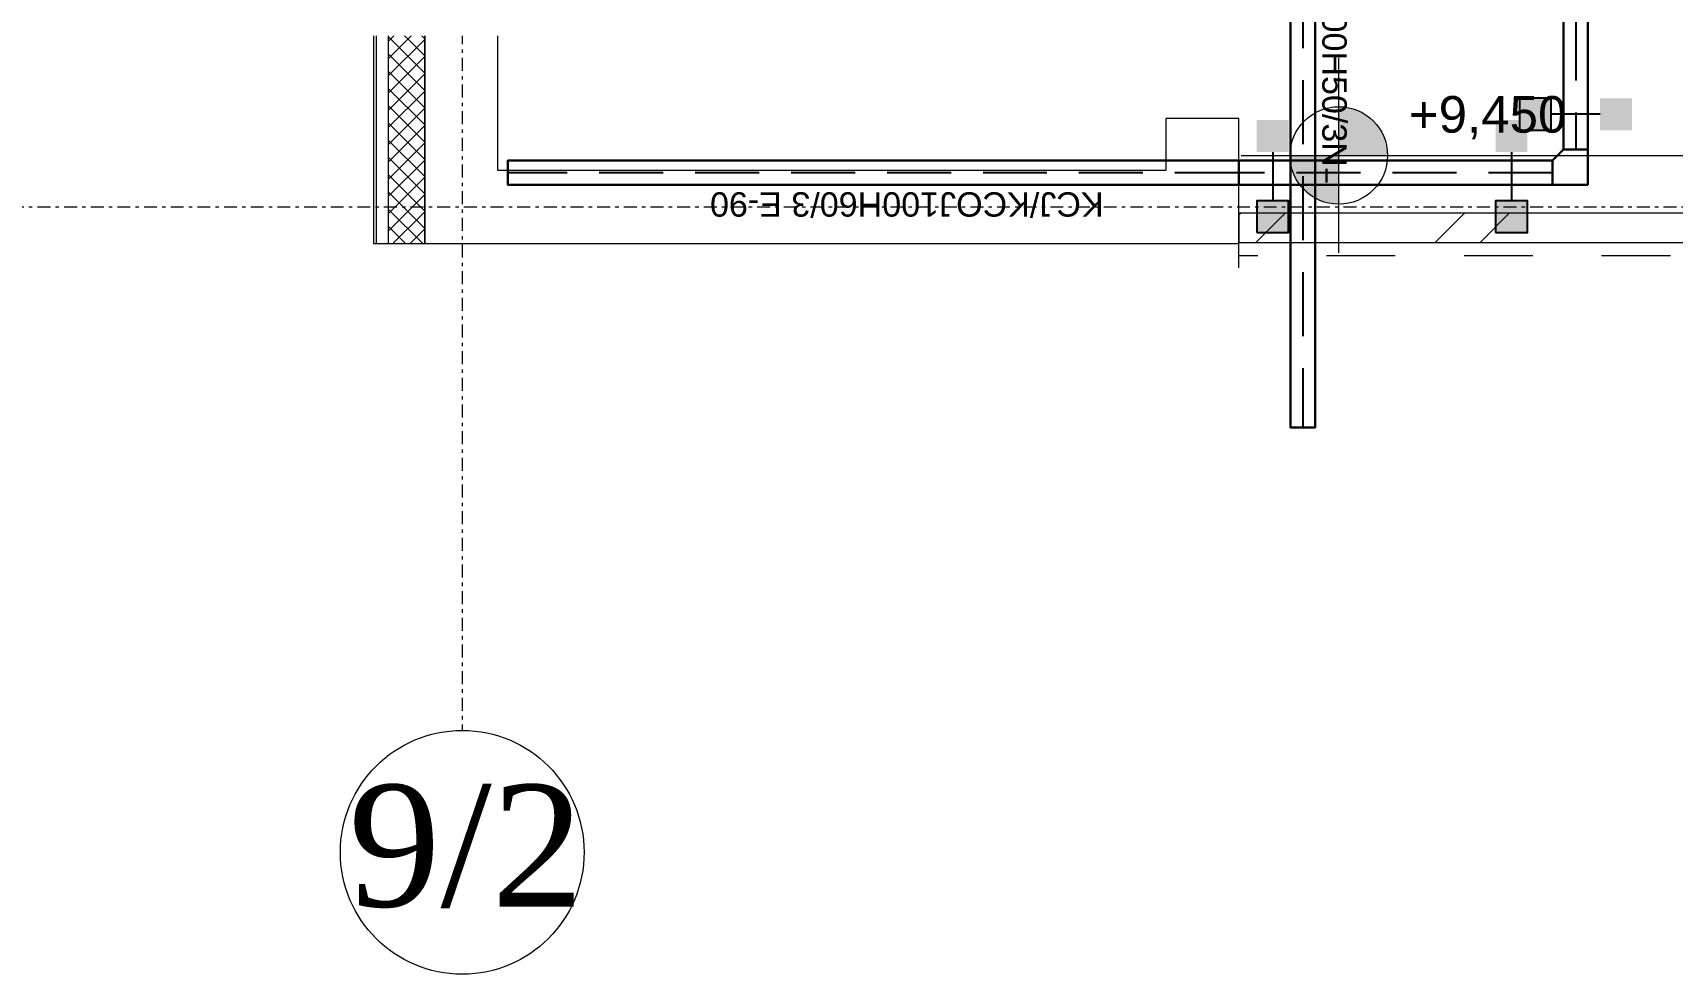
# Model space of a CAD drawing. Extents: x 221643 to 289394, y 86804 to 109436.
# Drawn here: x 257697 to 258370, y 104463 to 104849 of the extents above; entities that cross this region are included whole.
import ezdxf
from ezdxf import colors
from ezdxf.entities.mleader import LeaderData, LeaderLine
from ezdxf.math import Vec2, Vec3

# ---------------------------------------------------------------- set-up
doc = ezdxf.new("R2010")
doc.units = 0
for name, pattern in [('DASHED2', [0.375, 0.25, -0.125]), ('Штриховая', [564.444447, 282.222223, -282.222223]), ('Штрихштриховая', [1093.611073, 529.166651, -211.666656, 141.111112, -211.666656])]:
    doc.linetypes.add(name, pattern=pattern)
for name, color, linetype in [('51312000', 7, 'Continuous'), ('BAKS_opis', 7, 'Continuous'), ('PLAN_0_Asys', 7, 'Continuous'), ('АР- стена наружная', 7, 'Continuous'), ('АР-Осі', 7, 'Continuous'), ('перегородки', 7, 'Continuous')]:
    doc.layers.add(name, color=color, linetype=linetype)
for name, color, linetype, lineweight in [('E_Аварійні мережі', 1, 'Continuous', 30), ('E_Лотки_аварійні', 1, 'Continuous', 30), ('E_Позначення', 7, 'Continuous', 15), ('E_Розп. мережі', 5, 'Continuous', 30), ('ТЕКСТ', 7, 'Continuous', 20)]:
    doc.layers.add(name, color=color, linetype=linetype, lineweight=lineweight)
doc.layers.add('E_Лотки_опори_опуски', color=2, linetype='Continuous', plot=False)
doc.styles.add('ROMANS', font='ROMANS')
doc.styles.get("Standard").update_dxf_attribs({"font": 'arial.ttf'})
doc.styles.add('ГОСТ 2.304', font='isocpeui.ttf')
doc.styles.add('розмеры', font='times.ttf', dxfattribs={"height": 250})
doc.styles.add('СГЕНЕРИР_СТИЛЬ_1', font='arial.ttf')

# ---------------------------------------------------------------- blocks, each defined once
blk = doc.blocks.new('+9450')
at = {"linetype": 'Continuous', "lineweight": 20}
for points in [[(3596.2, 211.4), (3796.2, 211.4), (3780.9, 288), (3737.6, 352.9), (3672.7, 396.2), (3596.2, 411.4)], [(3596.2, 211.4), (3396.2, 211.4), (3411.4, 134.9), (3454.7, 70), (3519.6, 26.7), (3596.2, 11.4)]]:
    blk.add_hatch(color=7, dxfattribs=at).paths.add_polyline_path(points)
at = {"color": 7, "linetype": 'Continuous', "lineweight": 20}
for p, q in [((3596.2, -188.6), (3596.2, 611.4)), ((3196.2, 211.4), (5413.4, 211.4))]:
    blk.add_line(p, q, dxfattribs=at)
at = {"color": 253, "linetype": 'Штриховая', "lineweight": 18}
for p, q in [((3186.3, -250), (3186.3, -149.9)), ((6650, -200), (3186.3, -200))]:
    blk.add_line(p, q, dxfattribs=at)
at = {"color": 7, "linetype": 'Continuous', "lineweight": 20}
blk.add_circle((3596.2, 211.4), 200, dxfattribs=at)
at = {"layer": '51312000', "color": 7, "linetype": 'Continuous', "lineweight": 20}
for p, q in [((-153.7, 2120), (-153.7, -149.9)), ((146.3, 150.1), (146.3, 2120)), ((2886.5, 362.9), (2886.5, 150.1)), ((3186.5, 362.9), (2886.5, 362.9)), ((3186.5, 362.9), (2886.5, 362.9)), ((3186.5, -149.9), (3186.5, 362.9)), ((2886.5, 150.1), (146.3, 150.1)), ((-153.7, -149.9), (3186.5, -149.9))]:
    blk.add_line(p, q, dxfattribs=at)
at = {"layer": 'E_Аварійні мережі'}
blk.add_lwpolyline([(3545.6, 100), (3545.6, 156.5)], dxfattribs=at)
at = {"layer": 'PLAN_0_Asys', "color": 7, "linetype": 'Штрихштриховая', "lineweight": 18, "ltscale": 0.1}
blk.add_line((0, 9906.9), (0, -2146.6), dxfattribs=at)
at = {"layer": 'PLAN_0_Asys', "color": 7, "linetype": 'Continuous', "lineweight": 18}
blk.add_circle((0, -2646.6), 500, dxfattribs=at)
at = {"layer": 'АР- стена наружная', "color": 7, "linetype": 'Continuous', "lineweight": 20}
for p, q in [((-363.7, 3740.1), (-363.7, -149.9)), ((-153.7, -149.9), (-153.7, 3740.1)), ((-363.7, -149.9), (-153.7, -149.9))]:
    blk.add_line(p, q, dxfattribs=at)
at = {"layer": 'АР- стена наружная', "color": 7, "linetype": 'Continuous', "lineweight": 18}
for p, q in [((-353.7, 3740.1), (-353.7, -149.9)), ((-303.7, 3740.1), (-303.7, -149.9)), ((-153.7, 690.2), (-303.7, 840.2)), ((-303.7, 679), (-153.7, 829)), ((-153.7, 619.5), (-303.7, 769.5)), ((-303.7, 608.3), (-153.7, 758.3)), ((-153.7, 548.8), (-303.7, 698.8)), ((-303.7, 537.6), (-153.7, 687.6)), ((-153.7, 478), (-303.7, 628)), ((-303.7, 466.9), (-153.7, 616.9)), ((-153.7, 407.3), (-303.7, 557.3)), ((-303.7, 396.2), (-153.7, 546.2)), ((-153.7, 336.6), (-303.7, 486.6)), ((-303.7, 325.5), (-153.7, 475.5)), ((-153.7, 265.9), (-303.7, 415.9)), ((-303.7, 254.8), (-153.7, 404.8)), ((-153.7, 195.2), (-303.7, 345.2)), ((-303.7, 184.1), (-153.7, 334.1)), ((-153.7, 124.5), (-303.7, 274.5)), ((-303.7, 113.3), (-153.7, 263.3)), ((-153.7, 53.8), (-303.7, 203.8)), ((-303.7, 42.6), (-153.7, 192.6)), ((-153.7, -16.9), (-303.7, 133.1)), ((-303.7, -28.1), (-153.7, 121.9)), ((-153.7, -87.6), (-303.7, 62.4)), ((-303.7, -98.8), (-153.7, 51.2)), ((-162.1, -149.9), (-303.7, -8.4)), ((-284.1, -149.9), (-153.7, -19.5)), ((-232.8, -149.9), (-303.7, -79.1)), ((-213.4, -149.9), (-153.7, -90.2)), ((-303.5, -149.9), (-303.7, -149.8))]:
    blk.add_line(p, q, dxfattribs=at)
at = {"layer": 'АР-Осі', "color": 7, "linetype": 'Штрихштриховая', "lineweight": 18, "ltscale": 0.1}
blk.add_line((-4039.3, 0), (7293.7, 0), dxfattribs=at)
at = {"layer": 'перегородки', "color": 7, "linetype": 'Continuous', "lineweight": 18}
for p, q in [((3186.3, -31.2), (3192.5, -25)), ((3256.3, -145), (3376.3, -25)), ((3991.7, -145), (4111.7, -25)), ((4175.6, -145), (4295.6, -25))]:
    blk.add_line(p, q, dxfattribs=at)
at = {"layer": 'перегородки', "color": 7, "linetype": 'Continuous', "lineweight": 20}
for p, q in [((6700, -25), (3186.3, -25)), ((3186.3, -25), (3186.3, -145)), ((3186.3, -145), (6700, -145))]:
    blk.add_line(p, q, dxfattribs=at)
at = {"color": 7, "style": 'СГЕНЕРИР_СТИЛЬ_1'}
blk.add_text('+9,450', height=150, dxfattribs=at).set_placement((3883.4, 304.9))
at = {"layer": 'ТЕКСТ', "color": 7, "style": 'розмеры'}
blk.add_text('9/2', height=500, dxfattribs=at).set_placement((-466.8, -2868.9))
blk = doc.blocks.new('BAKS_673')
at = {"layer": 'BAKS_opis', "linetype": 'DASHED2', "ltscale": 105}
blk.add_line((0, 0), (0, -300), dxfattribs=at)
at = {"layer": 'E_Лотки_опори_опуски'}
for points in [[(-5, 0), (-5, -300), (5, -300), (5, 0)], [(-5, 0), (-5, -300), (-5, -300), (-5, 0)], [(5, 0), (5, -300), (-5, -300), (-5, 0)], [(5, 0), (5, -300), (5, -300), (5, 0)]]:
    blk.add_3dface(points, dxfattribs=at)
at = {"flags": 1}
for tag, p in [('LENGTH', (0, 0)), ('ID', (5, 0)), ('ATT_2', (0, -300)), ('ATT_3', (0, -300)), ('ATT_1', (0, -300)), ('ATT_4', (0, -300)), ('ATT_5', (0, -300)), ('AN', (0, -300)), ('TYP', (0, -300)), ('P2X', (0, -300)), ('P2Y', (0, -300)), ('LUSTRO', (0, -300)), ('NAME', (0, -300)), ('P1X', (0, -300)), ('P1Y', (0, -300))]:
    blk.add_attdef(tag, p, '', height=2.5, dxfattribs=at)
at = {"layer": 'BAKS_opis'}
blk.add_attdef('SYMBOL', (8, -96), '', height=10, rotation=270, dxfattribs=at)
blk = doc.blocks.new('_None')
blk = doc.blocks.new('A$C7FF703E6')
at = {"linetype": 'Continuous'}
for p, q in [((0, 145), (100, 145)), ((0, 145), (0, 0)), ((100, 145), (145, 100)), ((145, 100), (145, 0)), ((145, 0), (0, 0))]:
    blk.add_line(p, q, dxfattribs=at)
blk = doc.blocks.new('KK___100')
at = {"xscale": 0.1, "yscale": 0.1, "zscale": 0.1, "rotation": 270}
blk.add_blockref('A$C7FF703E6', (-5, 14.5), dxfattribs=at)
at = {"style": 'ROMANS', "flags": 9}
for tag, p in [('SYMBOL', (-1386.75, 2120.91)), ('ID', (-1386.41, 2120.91)), ('NAME', (-1386.1, 2120.91)), ('TYP', (-1385.77, 2120.91)), ('LENGTH', (-1385.44, 2120.91)), ('ATT_1', (-1385.11, 2120.91)), ('ATT_2', (-1384.76, 2120.91)), ('ATT_3', (-1384.4, 2120.91)), ('ATT_4', (-1384.05, 2120.91)), ('ATT_5', (-1383.68, 2120.91)), ('LUSTRO', (-1383.31, 2120.91)), ('P1', (-1382.96, 2120.91)), ('P2', (-1382.68, 2120.91)), ('AN', (-1382.37, 2120.91))]:
    blk.add_attdef(tag, p, '', height=0.3, rotation=90, dxfattribs=at)
blk = doc.blocks.new('BAKS_1886')
at = {"layer": 'BAKS_opis', "linetype": 'DASHED2', "ltscale": 105}
blk.add_line((0, 0), (0, -330.25), dxfattribs=at)
at = {"layer": 'E_Лотки_аварійні'}
for points in [[(-5, 0), (-5, -330.25), (5, -330.25), (5, 0)], [(5, 0), (5, -330.25), (-5, -330.25), (-5, 0)], [(5, 0), (5, -330.25), (5, -330.25), (5, 0)], [(-5, 0), (-5, -330.25), (-5, -330.25), (-5, 0)]]:
    blk.add_3dface(points, dxfattribs=at)
at = {"flags": 1}
for tag, p in [('LENGTH', (0, 0)), ('ID', (5, 0)), ('ATT_2', (0, -330.25)), ('ATT_3', (0, -330.25)), ('ATT_1', (0, -330.25)), ('ATT_4', (0, -330.25)), ('ATT_5', (0, -330.25)), ('AN', (0, -330.25)), ('TYP', (0, -330.25)), ('P2X', (0, -330.25)), ('P2Y', (0, -330.25)), ('LUSTRO', (0, -330.25)), ('NAME', (0, -330.25)), ('P1X', (0, -330.25)), ('P1Y', (0, -330.25))]:
    blk.add_attdef(tag, p, '', height=2.5, dxfattribs=at)
at = {"layer": 'BAKS_opis'}
blk.add_attdef('SYMBOL', (8, -70.63), '', height=10, rotation=270, dxfattribs=at)
blk = doc.blocks.new('BAKS_1887')
at = {"layer": 'BAKS_opis', "linetype": 'DASHED2', "ltscale": 105}
blk.add_line((0, 0), (-128.64, 0), dxfattribs=at)
at = {"layer": 'E_Лотки_аварійні'}
for points in [[(0, 5), (-128.64, 5), (-128.64, -5), (0, -5)], [(0, 5), (-128.64, 5), (-128.64, 5), (0, 5)], [(0, -5), (-128.64, -5), (-128.64, 5), (0, 5)], [(0, -5), (-128.64, -5), (-128.64, -5), (0, -5)]]:
    blk.add_3dface(points, dxfattribs=at)
at = {"flags": 1}
for tag, p in [('ATT_2', (-128.64, 0)), ('ATT_3', (-128.64, 0)), ('ATT_1', (-128.64, 0)), ('ATT_4', (-128.64, 0)), ('ATT_5', (-128.64, 0)), ('AN', (-128.64, 0)), ('TYP', (-128.64, 0)), ('P2X', (-128.64, 0)), ('P2Y', (-128.64, 0)), ('LUSTRO', (-128.64, 0)), ('NAME', (-128.64, 0)), ('P1X', (-128.64, 0)), ('P1Y', (-128.64, 0)), ('LENGTH', (0, 0)), ('ID', (0, -5))]:
    blk.add_attdef(tag, p, '', height=2.5, dxfattribs=at)
at = {"layer": 'BAKS_opis', "flags": 1}
blk.add_attdef('SYMBOL', (-64.32, 8), '', height=10, rotation=359.99999, dxfattribs=at)
blk = doc.blocks.new('podpora_200')
for points in [[(-6.53, 10), (0, 10), (6.53, 10), (6.53, 23.06), (-6.53, 23.06)], [(-6.53, -23.06), (6.53, -23.06), (6.53, -10), (-6.53, -10)]]:
    blk.add_hatch(color=256).paths.add_polyline_path(points)
blk.add_line((0, 10), (0, -10))
blk.add_lwpolyline([(-6.53, -23.06), (6.53, -23.06), (6.53, -10), (-6.53, -10)], close=True)
at = {"style": 'ROMANS', "flags": 9}
for tag, p in [('SYMBOL', (3.32, 14.86)), ('TYP', (3.32, 13.88)), ('ATT_1', (3.32, 13.22)), ('ID', (3.32, 14.52)), ('NAME', (3.32, 14.21)), ('LENGTH', (3.32, 13.56)), ('ELEM', (3.29, 10.49)), ('ATT_2', (3.32, 12.87)), ('ATT_3', (3.32, 12.52)), ('ATT_4', (3.32, 12.16)), ('ATT_5', (3.32, 11.79)), ('AN', (3.32, 10.83)), ('P1', (3.32, 11.42)), ('P2', (3.32, 11.14))]:
    blk.add_attdef(tag, p, '', height=0.3, dxfattribs=at)
blk = doc.blocks.new('BAKS_569')
at = {"layer": 'BAKS_opis', "linetype": 'DASHED2', "ltscale": 105}
blk.add_line((0, 0), (0, -300), dxfattribs=at)
at = {"layer": 'E_Лотки_опори_опуски'}
for points in [[(-5, 0), (-5, -300), (5, -300), (5, 0)], [(-5, 0), (-5, -300), (-5, -300), (-5, 0)], [(5, 0), (5, -300), (-5, -300), (-5, 0)], [(5, 0), (5, -300), (5, -300), (5, 0)]]:
    blk.add_3dface(points, dxfattribs=at)
at = {"flags": 1}
for tag, p in [('LENGTH', (0, 0)), ('ID', (5, 0)), ('ATT_2', (0, -300)), ('ATT_3', (0, -300)), ('ATT_1', (0, -300)), ('ATT_4', (0, -300)), ('ATT_5', (0, -300)), ('AN', (0, -300)), ('TYP', (0, -300)), ('P2X', (0, -300)), ('P2Y', (0, -300)), ('LUSTRO', (0, -300)), ('NAME', (0, -300)), ('P1X', (0, -300)), ('P1Y', (0, -300))]:
    blk.add_attdef(tag, p, '', height=2.5, dxfattribs=at)
at = {"layer": 'BAKS_opis'}
blk.add_attdef('SYMBOL', (8, -55.5), '', height=10, rotation=270, dxfattribs=at)

msp = doc.modelspace()

# ---------------------------------------------------------------- block references
at = {"layer": 'E_Лотки_аварійні'}
msp.add_blockref('BAKS_1886', (258330.3392, 105131.374), dxfattribs=at).add_auto_attribs({'SYMBOL': 'KCJ/KCOJ100H60/3 E-90'})
at = {"layer": 'E_Лотки_аварійні', "rotation": 180.0000000008444}
msp.add_blockref('KK___100', (258330.3392, 104801.1194), dxfattribs=at)
at = {"layer": 'E_Лотки_опори_опуски'}
msp.add_blockref('BAKS_673', (258218.4087, 104987.0643), dxfattribs=at).add_auto_attribs({'SYMBOL': 'KCJ100H50/3N'})
at = {"layer": 'E_Лотки_опори_опуски', "rotation": 270}
msp.add_blockref('podpora_200', (258330.3392, 104815.6027), dxfattribs=at)
at = {"layer": 'E_Лотки_опори_опуски'}
msp.add_blockref('podpora_200', (258304.0261, 104790.1193), dxfattribs=at)
at = {"layer": 'E_Розп. мережі', "xscale": 0.1, "yscale": 0.1, "zscale": 0.1}
msp.add_blockref('+9450', (257873.5494, 104777.5643), dxfattribs=at)

# ---------------------------------------------------------------- next in the draw order: leaders
at = {"layer": 'E_Позначення'}
ml = msp.add_multileader_mtext('Standard', dxfattribs=at)
ml.set_content('Л100х60\\Pопуск від щита до підлоги', color=256, style='ГОСТ 2.304')
ml.set_leader_properties(color=256, linetype='ByLayer', lineweight=-1)
ml.set_arrow_properties(name='NONE')
ml.build(insert=Vec2(0, 0))
ml.multileader.update_dxf_attribs({"has_dogleg": 0, "text_left_attachment_type": 6, "text_right_attachment_type": 6, "dogleg_length": 0, "arrow_head_size": 0.1})
ctx = ml.context
ctx.base_point, ctx.char_height, ctx.arrow_head_size, ctx.landing_gap_size, ctx.plane_origin = Vec3(257300.2585, 104922.579), 40, 0.1, 10, Vec3(252615.1696, 104534.0441)
ctx.left_attachment, ctx.right_attachment, ctx.text_align_type = 6, 6, 2
notes = []
notes.append((ctx, [(0, (1, 1, 0), (258012.3191, 104922.579), (-1, 0), 0, [(0, [(258218.2115, 104991.097)], 0, [])])]))
ctx.mtext.insert, ctx.mtext.alignment, ctx.mtext.flow_direction = Vec3(258002.3191, 104974.579), 3, 5
ctx.mtext.has_bg_fill, ctx.mtext.bg_color, ctx.mtext.bg_scale_factor, ctx.mtext.bg_transparency, ctx.mtext.use_window_bg_color = 1, -1027028792, 1.5, 0, 1
for ctx, leaders in notes:
    for number, flags, end, landing, length, lines in leaders:
        leader = LeaderData()
        leader.index, (leader.has_last_leader_line, leader.has_dogleg_vector, leader.attachment_direction) = number, flags
        leader.last_leader_point, leader.dogleg_vector, leader.dogleg_length = Vec3(end), Vec3(landing), length
        for number, points, colour, breaks in lines:
            line = LeaderLine()
            line.index, line.vertices, line.color, line.breaks = number, Vec3.list(points), colors.encode_raw_color(colour), breaks
            leader.lines.append(line)
        ctx.leaders.append(leader)

# ---------------------------------------------------------------- next in the draw order: block references
at = {"layer": 'E_Лотки_аварійні'}
msp.add_blockref('BAKS_1887', (258320.8392, 104791.6194), dxfattribs=at)
at = {"layer": 'E_Лотки_опори_опуски'}
msp.add_blockref('podpora_200', (258206.0386, 104790.1193), dxfattribs=at)
at = {"layer": 'E_Лотки_опори_опуски', "rotation": 269.9999999666828}
msp.add_blockref('BAKS_569', (258192.1949, 104791.6194), dxfattribs=at).add_auto_attribs({'SYMBOL': 'KCJ/KCOJ100H60/3 E-90'})

doc.saveas('drawing.dxf')
